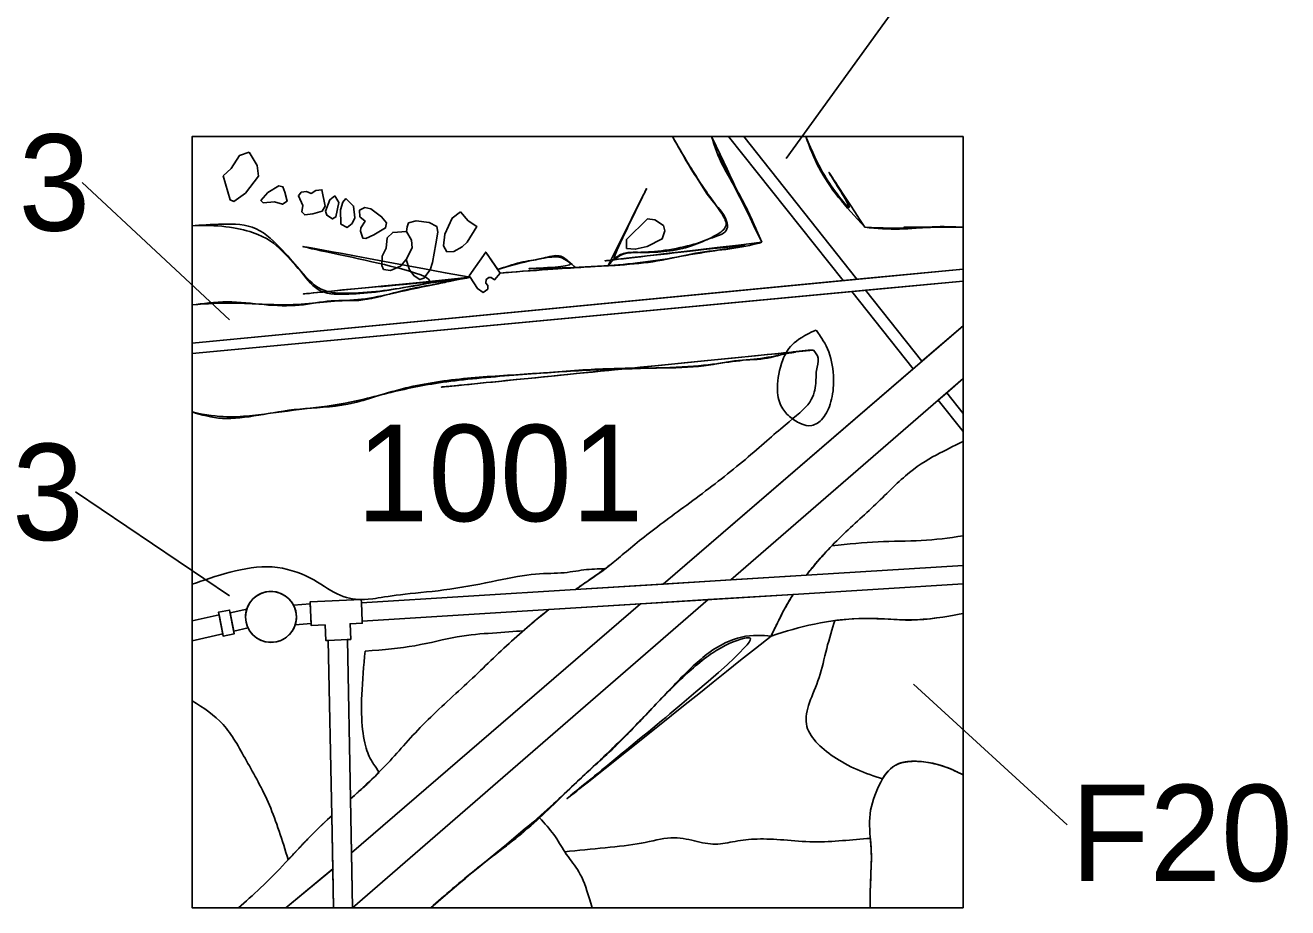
# Model space of a CAD drawing. Extents: x -756 to -644, y -309 to -230.
# Drawn here: x -656.73 to -643.63, y -250 to -240.85 of the extents above; entities that cross this region are included whole.
import ezdxf

# ---------------------------------------------------------------- set-up
doc = ezdxf.new("R2010")
doc.units = 0
for name, color, linetype in [('Brick', 7, 'Continuous'), ('Feature Numbers', 7, 'Continuous'), ('Kitchen Yard Path', 7, 'Continuous'), ('Other Features', 7, 'Continuous'), ('Posthole', 7, 'Continuous'), ('Quadrat Boundaries', 7, 'Continuous'), ('Quadrat Labels Large', 7, 'Continuous'), ('Slate', 7, 'Continuous'), ('Stone', 7, 'Continuous'), ('Utility Pipe', 7, 'Continuous'), ('Utility Trench', 7, 'Continuous')]:
    doc.layers.add(name, color=color, linetype=linetype)

msp = doc.modelspace()

# ---------------------------------------------------------------- linework, layer by layer
at = {"layer": 'Brick'}
for points in [[(-652.215, -242.781), (-652.302, -242.845), (-652.378, -243.013), (-652.391, -243.132), (-652.357, -243.195), (-652.286, -243.193), (-652.199, -243.145), (-652.146, -243.095), (-652.046, -242.934), (-652.136, -242.874)], [(-650.274, -242.852), (-650.493, -243.069), (-650.493, -243.161), (-650.403, -243.169), (-650.277, -243.142), (-650.124, -243.061), (-650.097, -242.979), (-650.108, -242.924), (-650.198, -242.863)], [(-652.116, -243.46), (-652.126, -243.444), (-651.954, -243.199), (-651.803, -243.416), (-651.863, -243.487), (-651.899, -243.462), (-651.921, -243.461), (-651.948, -243.482), (-651.954, -243.52), (-651.932, -243.546), (-651.932, -243.582), (-651.979, -243.617), (-652.038, -243.577)]]:
    msp.add_lwpolyline(points, close=True, dxfattribs=at)
at = {"layer": 'Feature Numbers'}
for p, q in [((-647.35, -240.171), (-648.837, -242.228)), ((-656.142, -242.476), (-654.613, -243.901)), ((-656.209, -245.686), (-654.613, -246.763)), ((-645.922, -249.139), (-647.515, -247.681))]:
    msp.add_line(p, q, dxfattribs=at)
at = {"layer": 'Kitchen Yard Path'}
for points in [[(-650.016, -242), (-655, -242), (-655, -242.925)], [(-654.408, -242.162), (-654.327, -242.299), (-654.313, -242.41), (-654.445, -242.586), (-654.566, -242.673), (-654.606, -242.657), (-654.677, -242.407), (-654.595, -242.33), (-654.508, -242.196), (-654.408, -242.162)], [(-654.145, -242.678), (-654.263, -242.689), (-654.287, -242.663), (-654.216, -242.581), (-654.102, -242.512), (-654.058, -242.52), (-654.037, -242.576), (-654.013, -242.671), (-654.063, -242.702), (-654.145, -242.678)], [(-653.868, -242.578), (-653.815, -242.57), (-653.765, -242.589), (-653.715, -242.56), (-653.654, -242.552), (-653.62, -242.723), (-653.652, -242.773), (-653.749, -242.8), (-653.831, -242.813), (-653.862, -242.781), (-653.852, -242.715), (-653.897, -242.613), (-653.868, -242.578)], [(-653.52, -242.615), (-653.478, -242.684), (-653.509, -242.834), (-653.543, -242.855), (-653.604, -242.816), (-653.615, -242.773), (-653.57, -242.655), (-653.52, -242.615)], [(-653.404, -242.642), (-653.325, -242.721), (-653.311, -242.842), (-653.338, -242.9), (-653.393, -242.942), (-653.456, -242.908), (-653.462, -242.76), (-653.438, -242.681), (-653.404, -242.642)], [(-653.264, -242.765), (-653.209, -242.734), (-653.145, -242.75), (-653.035, -242.831), (-652.985, -242.895), (-652.992, -242.947), (-653.114, -243.019), (-653.198, -243.058), (-653.23, -243.053), (-653.253, -242.982), (-653.251, -242.947), (-653.206, -242.876), (-653.261, -242.831), (-653.264, -242.765)], [(-652.215, -242.781), (-652.136, -242.874), (-652.046, -242.934), (-652.146, -243.095), (-652.199, -243.145), (-652.286, -243.193), (-652.357, -243.195), (-652.391, -243.132), (-652.378, -243.013), (-652.302, -242.845), (-652.215, -242.781)], [(-650.274, -242.852), (-650.198, -242.863), (-650.108, -242.924), (-650.097, -242.979), (-650.124, -243.061), (-650.277, -243.142), (-650.403, -243.169), (-650.493, -243.161), (-650.493, -243.069), (-650.274, -242.852)], [(-652.777, -242.983), (-652.768, -242.935), (-652.755, -242.896), (-652.675, -242.875), (-652.542, -242.891), (-652.462, -242.932), (-652.452, -242.991), (-652.473, -243.111), (-652.507, -243.308), (-652.529, -243.384), (-652.595, -243.468), (-652.636, -243.484), (-652.697, -243.445), (-652.744, -243.381), (-652.779, -243.275), (-652.837, -243.344), (-652.941, -243.39), (-653.014, -243.378), (-653.033, -243.336), (-653.029, -243.242), (-652.986, -243.157), (-652.975, -243.049), (-652.919, -242.994), (-652.777, -242.983)], [(-652.116, -243.46), (-652.116, -243.46), (-652.126, -243.444), (-651.954, -243.199), (-651.828, -243.38)]]:
    msp.add_lwpolyline(points, dxfattribs=at)
for points in [[(-650.016, -242), (-649.905, -242.196), (-649.739, -242.468), (-649.591, -242.678), (-649.465, -242.845), (-649.444, -242.955), (-649.612, -243.053), (-649.799, -243.127), (-650.15, -243.195), (-650.39, -243.201), (-650.503, -243.206), (-650.601, -243.253), (-650.688, -243.346), (-650.016, -242), (-650.688, -243.346)], [(-650.683, -243.34), (-650.658, -243.309), (-650.609, -243.25), (-650.503, -243.196), (-650.347, -243.203), (-650.113, -243.2), (-649.838, -243.154), (-649.63, -243.05), (-649.412, -242.998), (-649.471, -242.802), (-649.608, -242.674), (-649.751, -242.45), (-649.891, -242.224), (-649.979, -242.066), (-650.016, -242)], [(-655, -242.925), (-654.917, -242.919), (-654.685, -242.902), (-654.321, -242.912), (-654.049, -243.188), (-653.862, -243.404), (-653.687, -243.644), (-653.37, -243.634), (-653.075, -243.619), (-652.639, -243.533), (-652.334, -243.49), (-652.116, -243.46)], [(-655, -242.925), (-654.75, -242.91), (-654.301, -242.978), (-654.062, -243.179), (-653.838, -243.441), (-653.674, -243.605), (-653.427, -243.635), (-653.031, -243.605), (-652.77, -243.56), (-652.116, -243.46), (-655, -242.925), (-652.116, -243.46)], [(-651.828, -243.38), (-651.752, -243.353), (-651.592, -243.297), (-651.38, -243.274), (-651.193, -243.211), (-651.095, -243.295), (-651.044, -243.339), (-651.022, -243.358)], [(-651.828, -243.38), (-651.6, -243.309), (-651.339, -243.256), (-651.186, -243.237), (-651.089, -243.301), (-651.022, -243.358), (-651.828, -243.38), (-651.022, -243.358)], [(-651.022, -243.358), (-650.972, -243.355), (-650.859, -243.349), (-650.747, -243.343), (-650.683, -243.34)]]:
    msp.add_open_spline(points, degree=3, dxfattribs=at)
at = {"layer": 'Other Features'}
for points in [[(-647, -248.62), (-647, -246.947)], [(-647.966, -250), (-647, -250), (-647, -248.62)], [(-652.524, -250), (-650.85, -250)], [(-650.85, -250), (-647.966, -250)]]:
    msp.add_lwpolyline(points, dxfattribs=at)
for points, degree in [([(-648.333, -247.019), (-648.358, -247.103), (-648.421, -247.311), (-648.485, -247.621), (-648.607, -247.877), (-648.653, -248.1), (-648.541, -248.282), (-648.35, -248.437), (-648.107, -248.575), (-647.922, -248.636), (-647.837, -248.663)], 3), ([(-647, -246.947), (-647.103, -246.967), (-647.496, -247.042), (-647.946, -246.982), (-648.286, -247.013), (-648.333, -247.019)], 3), ([(-647.837, -248.663), (-647.808, -248.614), (-647.741, -248.527), (-647.581, -248.476), (-647.388, -248.482), (-647.19, -248.529), (-647.055, -248.594), (-647, -248.62)], 3), ([(-647.58, -248.485), (-647.633, -248.492), (-647.686, -248.51), (-647.729, -248.539)], 2), ([(-647.573, -248.484), (-647.575, -248.484), (-647.578, -248.485), (-647.58, -248.485)], 2), ([(-647.233, -248.524), (-647.296, -248.505), (-647.409, -248.482), (-647.523, -248.478), (-647.573, -248.484)], 3), ([(-647.729, -248.539), (-647.794, -248.583), (-647.897, -248.758), (-647.995, -249.062), (-647.942, -249.393), (-647.962, -249.707), (-647.965, -249.899), (-647.966, -250)], 3), ([(-647.167, -248.546), (-647.189, -248.538), (-647.211, -248.53), (-647.233, -248.524)], 2), ([(-647.025, -248.608), (-647.072, -248.586), (-647.119, -248.564), (-647.167, -248.546)], 2), ([(-647, -248.62), (-647.008, -248.616), (-647.017, -248.612), (-647.025, -248.608)], 2), ([(-651.443, -249.109), (-651.657, -249.3), (-652.039, -249.573), (-652.39, -249.881), (-652.524, -250)], 3), ([(-651.397, -249.067), (-651.412, -249.081), (-651.428, -249.095), (-651.443, -249.109)], 2), ([(-651.134, -249.419), (-651.169, -249.365), (-651.239, -249.235), (-651.34, -249.128), (-651.397, -249.067)], 3), ([(-647.962, -249.28), (-648.06, -249.288), (-648.251, -249.304), (-648.551, -249.326), (-648.866, -249.294), (-649.145, -249.28), (-649.37, -249.308), (-649.567, -249.355), (-649.785, -249.309), (-650.022, -249.25), (-650.33, -249.34), (-650.702, -249.376), (-650.999, -249.405), (-651.134, -249.419)], 3), ([(-647.966, -250), (-647.965, -249.899), (-647.962, -249.707), (-647.947, -249.468), (-647.958, -249.328), (-647.962, -249.28)], 3), ([(-651.134, -249.419), (-651.134, -249.419), (-651.088, -249.49), (-650.95, -249.66), (-650.888, -249.871), (-650.85, -250)], 3), ([(-650.85, -250), (-650.888, -249.871), (-650.95, -249.66), (-651.088, -249.49), (-651.134, -249.419), (-651.134, -249.419)], 3)]:
    msp.add_open_spline(points, degree=degree, dxfattribs=at)
at = {"layer": 'Posthole'}
msp.add_open_spline([(-648.526, -244.008), (-648.766, -244.106), (-648.895, -244.317), (-648.943, -244.618), (-648.898, -244.805), (-648.808, -244.906), (-648.687, -244.985), (-648.573, -245.014), (-648.449, -244.94), (-648.362, -244.758), (-648.333, -244.525), (-648.378, -244.217), (-648.526, -244.008), (-648.526, -244.008), (-648.526, -244.008)], degree=3, dxfattribs=at)
at = {"layer": 'Quadrat Boundaries'}
msp.add_lwpolyline([(-655, -242), (-647, -242), (-647, -250), (-655, -250)], close=True, dxfattribs=at)
at = {"layer": 'Slate'}
for points in [[(-652.919, -242.994), (-652.975, -243.049), (-652.986, -243.157), (-653.029, -243.242), (-653.033, -243.336), (-653.014, -243.378), (-652.941, -243.39), (-652.837, -243.344), (-652.779, -243.275), (-652.717, -243.153), (-652.725, -243.075), (-652.777, -242.983)], [(-652.777, -242.983), (-652.725, -243.075), (-652.717, -243.153), (-652.779, -243.275), (-652.744, -243.381), (-652.697, -243.445), (-652.636, -243.484), (-652.595, -243.468), (-652.529, -243.384), (-652.507, -243.308), (-652.473, -243.111), (-652.452, -242.991), (-652.462, -242.932), (-652.542, -242.891), (-652.675, -242.875), (-652.755, -242.896), (-652.768, -242.935)]]:
    msp.add_lwpolyline(points, close=True, dxfattribs=at)
at = {"layer": 'Stone'}
for points in [[(-654.408, -242.162), (-654.508, -242.196), (-654.595, -242.33), (-654.677, -242.407), (-654.606, -242.657), (-654.566, -242.673), (-654.445, -242.586), (-654.313, -242.41), (-654.327, -242.299)], [(-654.263, -242.689), (-654.287, -242.663), (-654.216, -242.581), (-654.102, -242.512), (-654.058, -242.52), (-654.037, -242.576), (-654.013, -242.671), (-654.063, -242.702), (-654.145, -242.678)], [(-653.868, -242.578), (-653.897, -242.613), (-653.852, -242.715), (-653.862, -242.781), (-653.831, -242.813), (-653.749, -242.8), (-653.652, -242.773), (-653.62, -242.723), (-653.654, -242.552), (-653.715, -242.56), (-653.765, -242.589), (-653.815, -242.57)], [(-653.52, -242.615), (-653.57, -242.655), (-653.615, -242.773), (-653.604, -242.816), (-653.543, -242.855), (-653.509, -242.834), (-653.478, -242.684)], [(-653.404, -242.642), (-653.438, -242.681), (-653.462, -242.76), (-653.456, -242.908), (-653.393, -242.942), (-653.338, -242.9), (-653.311, -242.842), (-653.325, -242.721)], [(-653.264, -242.765), (-653.261, -242.831), (-653.206, -242.876), (-653.251, -242.947), (-653.253, -242.982), (-653.23, -243.053), (-653.198, -243.058), (-653.114, -243.019), (-652.992, -242.947), (-652.985, -242.895), (-653.035, -242.831), (-653.145, -242.75), (-653.209, -242.734)]]:
    msp.add_lwpolyline(points, close=True, dxfattribs=at)
at = {"layer": 'Utility Pipe'}
for p, q in [((-649.433, -242), (-648.245, -243.494)), ((-648.103, -243.48), (-649.276, -242)), ((-655, -244.142), (-647, -243.374)), ((-647, -243.499), (-655, -244.252)), ((-648.154, -243.608), (-647.518, -244.408)), ((-647.428, -244.331), (-648.012, -243.595)), ((-650.111, -246.643), (-647, -243.962)), ((-649.41, -246.599), (-647, -244.511)), ((-647, -244.872), (-647.169, -244.658)), ((-647.258, -244.735), (-647, -245.06)), ((-653.346, -249.43), (-650.349, -246.847)), ((-653.335, -250), (-649.646, -246.804)), ((-653.534, -249.592), (-654.028, -250))]:
    msp.add_line(p, q, dxfattribs=at)
for points in [[(-648.103, -243.48), (-649.276, -242), (-649.433, -242), (-648.245, -243.494), (-648.103, -243.48)], [(-648.245, -243.494), (-655, -244.142), (-655, -244.252), (-648.154, -243.608), (-648.012, -243.595), (-647, -243.499), (-647, -243.374), (-648.103, -243.48), (-648.245, -243.494)], [(-648.154, -243.608), (-647.518, -244.408), (-647.428, -244.331), (-648.012, -243.595), (-648.154, -243.608)], [(-649.41, -246.599), (-647, -244.511), (-647, -243.962), (-650.111, -246.643), (-649.41, -246.599)], [(-647, -244.872), (-647.169, -244.658), (-647.258, -244.735), (-647, -245.06), (-647, -244.872)], [(-651.023, -246.7), (-651.023, -246.7), (-653.244, -246.838), (-653.236, -247.026), (-651.298, -246.906), (-648.765, -246.75), (-647, -246.641), (-647, -246.449), (-648.626, -246.55)], [(-648.626, -246.55), (-648.626, -246.55), (-651.023, -246.7)], [(-654.433, -246.901), (-654.606, -246.939), (-654.568, -247.132), (-654.42, -247.097)], [(-653.932, -247.065), (-653.765, -247.052), (-653.774, -246.847), (-653.948, -246.862)], [(-653.764, -247.072), (-653.621, -247.066), (-653.614, -247.227), (-653.587, -247.226), (-653.389, -247.217), (-653.354, -247.216), (-653.361, -247.054), (-653.235, -247.049), (-653.236, -247.026), (-653.244, -246.838), (-653.246, -246.802), (-653.775, -246.825), (-653.764, -247.072)], [(-650.349, -246.847), (-653.346, -249.43), (-653.335, -250), (-649.647, -246.804), (-650.349, -246.847), (-650.349, -246.847)], [(-654.721, -246.963), (-655, -247.025), (-655, -247.23), (-654.683, -247.159), (-654.721, -246.963)], [(-653.357, -248.871), (-653.389, -247.217), (-653.587, -247.226), (-653.552, -249.046), (-653.533, -250), (-653.335, -250), (-653.357, -248.871)], [(-653.533, -250), (-653.541, -249.598), (-654.028, -250), (-653.533, -250)]]:
    msp.add_lwpolyline(points, dxfattribs=at)
msp.add_lwpolyline([(-654.611, -246.912), (-654.727, -246.934), (-654.679, -247.181), (-654.563, -247.158)], close=True, dxfattribs=at)
msp.add_circle((-654.182, -246.983), 0.264, dxfattribs=at)
for start, end in [(161.7982, 180), (0, 27.3633), (180, 205.5691), (341.8672, 0)]:
    msp.add_arc((-654.182, -246.983), 0.264, start, end, dxfattribs=at)
for points in [[(-648.626, -246.55), (-648.626, -246.55), (-648.626, -246.55), (-648.626, -246.55)], [(-651.023, -246.7), (-651.023, -246.7), (-651.023, -246.7), (-651.023, -246.7)]]:
    msp.add_open_spline(points, degree=2, dxfattribs=at)
at = {"layer": 'Utility Trench'}
for points in [[(-655, -243.746), (-655, -244.142), (-648.245, -243.494), (-649.433, -242), (-649.611, -242)], [(-648.633, -242), (-649.276, -242), (-648.103, -243.48), (-647, -243.374), (-647, -242.941)], [(-651.803, -243.416), (-651.863, -243.487), (-651.899, -243.462), (-651.921, -243.461), (-651.948, -243.482), (-651.954, -243.52), (-651.932, -243.546), (-651.932, -243.582), (-651.979, -243.617), (-652.038, -243.577), (-652.116, -243.46)], [(-648.012, -243.595), (-647.428, -244.331), (-647, -243.962), (-647, -243.499), (-648.012, -243.595)], [(-651.023, -246.7), (-650.111, -246.643), (-647.518, -244.408), (-648.154, -243.608), (-655, -244.252), (-655, -244.857)], [(-647, -244.872), (-647, -244.511), (-647.169, -244.658), (-647, -244.872)], [(-647, -245.163), (-647, -245.06), (-647.258, -244.735), (-649.41, -246.599), (-648.626, -246.55), (-648.626, -246.55)], [(-648.626, -246.55), (-647, -246.449), (-647, -246.142)], [(-655, -246.643), (-655, -247.025), (-654.721, -246.963), (-654.727, -246.934), (-654.611, -246.912), (-654.606, -246.939), (-654.433, -246.901)], [(-647, -246.947), (-647, -246.641), (-648.765, -246.75), (-648.765, -246.75)], [(-648.765, -246.75), (-649.646, -246.804), (-649.646, -246.804), (-653.335, -250), (-652.524, -250)], [(-653.246, -246.802), (-653.244, -246.838), (-651.023, -246.7), (-651.023, -246.7)], [(-653.948, -246.862), (-653.774, -246.847), (-653.775, -246.825), (-653.246, -246.802)], [(-651.298, -246.906), (-651.298, -246.906), (-653.236, -247.026), (-653.235, -247.049), (-653.361, -247.054), (-653.354, -247.216), (-653.389, -247.217), (-653.357, -248.871)], [(-653.357, -248.871), (-653.346, -249.43), (-650.349, -246.847), (-651.298, -246.906)], [(-653.552, -249.046), (-653.587, -247.226), (-653.614, -247.227), (-653.621, -247.066), (-653.764, -247.072), (-653.765, -247.052), (-653.932, -247.065)], [(-654.42, -247.097), (-654.568, -247.132), (-654.563, -247.158), (-654.679, -247.181), (-654.683, -247.159), (-655, -247.23), (-655, -247.853)], [(-654.028, -250), (-653.541, -249.598), (-653.552, -249.046)], [(-654.518, -250), (-654.028, -250)]]:
    msp.add_lwpolyline(points, dxfattribs=at)
for start, end in [(27.3633, 161.7982), (205.5691, 341.8672)]:
    msp.add_arc((-654.182, -246.983), 0.264, start, end, dxfattribs=at)
for points, degree in [([(-649.089, -243.097), (-649.335, -242.581), (-649.503, -242.287), (-649.611, -242), (-649.089, -243.097), (-649.611, -242)], 3), ([(-649.611, -242), (-649.579, -242.097), (-649.512, -242.303), (-649.285, -242.643), (-649.164, -242.922), (-649.089, -243.097)], 3), ([(-648.633, -242), (-648.494, -242.329), (-648.326, -242.587), (-648.02, -242.941), (-648.633, -242), (-648.02, -242.941)], 3), ([(-648.02, -242.941), (-648.126, -242.826), (-648.301, -242.636), (-648.514, -242.32), (-648.591, -242.112), (-648.633, -242)], 3), ([(-647, -242.941), (-647.102, -242.936), (-647.318, -242.926), (-647.657, -242.973), (-647.896, -242.952), (-648.02, -242.941)], 3), ([(-648.02, -242.941), (-647.648, -242.959), (-647.305, -242.935), (-647, -242.941), (-648.02, -242.941), (-647, -242.941)], 3), ([(-651.803, -243.416), (-651.335, -243.38), (-650.873, -243.35), (-650.548, -243.332), (-650.104, -243.278), (-649.744, -243.206), (-649.299, -243.145), (-649.089, -243.097), (-651.803, -243.416), (-649.089, -243.097)], 3), ([(-649.089, -243.097), (-649.159, -243.115), (-649.374, -243.169), (-649.719, -243.189), (-650.128, -243.292), (-650.507, -243.333), (-650.919, -243.351), (-651.337, -243.379), (-651.647, -243.403), (-651.803, -243.416)], 3), ([(-655, -243.746), (-654.68, -243.716), (-654.218, -243.746), (-653.857, -243.746), (-653.569, -243.704), (-653.239, -243.698), (-652.921, -243.626), (-652.41, -243.518), (-652.116, -243.46), (-655, -243.746), (-652.116, -243.46)], 3), ([(-652.116, -243.46), (-652.214, -243.479), (-652.483, -243.533), (-652.858, -243.6), (-653.237, -243.721), (-653.558, -243.685), (-653.879, -243.764), (-654.253, -243.75), (-654.633, -243.698), (-654.893, -243.732), (-655, -243.746)], 3), ([(-655, -244.857), (-654.71, -244.923), (-654.368, -244.899), (-653.887, -244.827), (-653.431, -244.785), (-652.866, -244.629), (-652.32, -244.527), (-651.485, -244.461), (-650.897, -244.419), (-650.14, -244.401), (-649.671, -244.377), (-649.347, -244.323), (-649.071, -244.305), (-648.759, -244.233), (-648.554, -244.214), (-655, -244.857), (-648.554, -244.214)], 3), ([(-655, -244.857), (-654.904, -244.886), (-654.697, -244.947), (-654.318, -244.895), (-653.899, -244.814), (-653.383, -244.808), (-652.88, -244.612), (-652.228, -244.502), (-651.567, -244.471), (-650.841, -244.407), (-650.237, -244.4), (-649.716, -244.4), (-649.366, -244.309), (-649.054, -244.322), (-648.799, -244.226), (-648.623, -244.218), (-648.554, -244.214)], 3), ([(-648.554, -244.214), (-648.534, -244.237), (-648.485, -244.292), (-648.531, -244.425), (-648.522, -244.575), (-648.57, -244.777), (-648.872, -245.004), (-649.3, -245.395), (-649.845, -245.809), (-650.333, -246.16), (-650.667, -246.458), (-650.903, -246.615), (-651.015, -246.694), (-651.023, -246.7)], 3), ([(-648.554, -244.214), (-648.534, -244.237), (-648.485, -244.292), (-648.531, -244.425), (-648.522, -244.575), (-648.57, -244.777), (-648.872, -245.004), (-649.3, -245.395), (-649.845, -245.809), (-650.333, -246.16), (-650.667, -246.458), (-650.902, -246.614), (-651.015, -246.694), (-651.023, -246.7)], 3), ([(-648.626, -246.55), (-648.531, -246.425), (-648.294, -246.161), (-647.897, -245.815), (-647.554, -245.455), (-647.233, -245.274), (-647.062, -245.193), (-647, -245.163)], 3), ([(-648.626, -246.55), (-648.531, -246.425), (-648.294, -246.161), (-647.897, -245.815), (-647.554, -245.455), (-647.233, -245.274), (-647.062, -245.193), (-647, -245.163)], 3), ([(-647, -246.142), (-647.151, -246.164), (-647.427, -246.202), (-647.884, -246.193), (-648.186, -246.227), (-648.364, -246.247)], 3), ([(-648.364, -246.247), (-648.457, -246.343), (-648.545, -246.444), (-648.626, -246.55)], 2), ([(-653.246, -246.802), (-653.323, -246.801), (-653.497, -246.77), (-653.753, -246.567), (-654.163, -246.428), (-654.611, -246.51), (-654.886, -246.604), (-655, -246.643)], 3), ([(-650.715, -246.482), (-650.79, -246.484), (-650.931, -246.489), (-651.163, -246.537), (-651.461, -246.525), (-651.882, -246.618), (-652.392, -246.713), (-652.871, -246.749), (-653.148, -246.804), (-653.246, -246.802), (-653.246, -246.802)], 3), ([(-651.006, -246.688), (-651.003, -246.686), (-650.906, -246.618), (-650.808, -246.551), (-650.715, -246.482)], 3), ([(-651.023, -246.7), (-651.017, -246.696), (-651.011, -246.692), (-651.006, -246.688)], 2), ([(-648.993, -247.181), (-648.927, -247.045), (-648.856, -246.898), (-648.771, -246.759), (-648.765, -246.75)], 3), ([(-648.993, -247.181), (-648.927, -247.045), (-648.856, -246.898), (-648.771, -246.759), (-648.765, -246.75)], 3), ([(-648.783, -246.779), (-648.861, -246.908), (-648.927, -247.045), (-648.993, -247.181)], 2), ([(-648.765, -246.75), (-648.771, -246.759), (-648.777, -246.769), (-648.783, -246.779)], 2), ([(-651.298, -246.906), (-651.42, -247.002), (-651.715, -247.251), (-652.138, -247.67), (-652.628, -248.102), (-652.988, -248.539), (-653.251, -248.776), (-653.357, -248.871)], 3), ([(-651.298, -246.906), (-651.42, -247.002), (-651.715, -247.251), (-652.138, -247.67), (-652.628, -248.102), (-652.988, -248.539), (-653.251, -248.776), (-653.357, -248.871)], 3), ([(-651.565, -247.127), (-651.478, -247.051), (-651.389, -246.978), (-651.298, -246.906)], 2), ([(-648.993, -247.181), (-648.833, -247.131), (-648.571, -247.049), (-648.006, -246.974), (-647.496, -247.042), (-647.103, -246.967), (-647, -246.947)], 3), ([(-653.206, -247.339), (-653.004, -247.322), (-652.685, -247.295), (-652.234, -247.173), (-651.883, -247.151), (-651.651, -247.134), (-651.565, -247.127)], 3), ([(-652.524, -250), (-652.39, -249.881), (-652.039, -249.573), (-651.503, -249.191), (-651.046, -248.719), (-650.641, -248.366), (-650.291, -248.001), (-649.958, -247.643), (-649.644, -247.332), (-649.294, -247.159), (-649.082, -247.175), (-648.993, -247.181)], 3), ([(-652.524, -250), (-652.116, -249.65), (-651.443, -249.109), (-651.035, -248.719), (-650.638, -248.352), (-650.284, -247.992), (-649.96, -247.65), (-649.593, -247.325), (-649.257, -247.181), (-648.993, -247.181), (-652.524, -250), (-648.993, -247.181)], 3), ([(-653.061, -248.596), (-653.078, -248.569), (-653.116, -248.509), (-653.179, -248.419), (-653.24, -248.171), (-653.249, -247.808), (-653.219, -247.487), (-653.206, -247.339)], 3), ([(-655, -247.853), (-654.881, -247.928), (-654.657, -248.07), (-654.444, -248.467), (-654.184, -248.915), (-654.067, -249.295), (-654.003, -249.502)], 3), ([(-653.357, -248.871), (-653.256, -248.781), (-653.156, -248.691), (-653.061, -248.596)], 2), ([(-653.552, -249.046), (-653.598, -249.088), (-653.786, -249.264), (-654.024, -249.529), (-654.298, -249.807), (-654.445, -249.936), (-654.518, -250)], 3), ([(-653.552, -249.046), (-653.598, -249.088), (-653.786, -249.264), (-654.024, -249.529), (-654.298, -249.807), (-654.445, -249.936), (-654.518, -250)], 3), ([(-653.689, -249.175), (-653.644, -249.131), (-653.598, -249.088), (-653.552, -249.046)], 2), ([(-654.003, -249.502), (-653.9, -249.391), (-653.797, -249.281), (-653.689, -249.175)], 2)]:
    msp.add_open_spline(points, degree=degree, dxfattribs=at)

# ---------------------------------------------------------------- texts
at = {"layer": 'Feature Numbers'}
for s, p in [('F13', (-658.362, -242.976)), ('F03', (-658.429, -246.186)), ('F20', (-645.884, -249.724))]:
    msp.add_text(s, height=1, dxfattribs=at).set_placement(p)
at = {"layer": 'Quadrat Labels Large'}
msp.add_text('1001', height=1, dxfattribs=at).set_placement((-653.293, -245.99))

doc.saveas('drawing.dxf')
